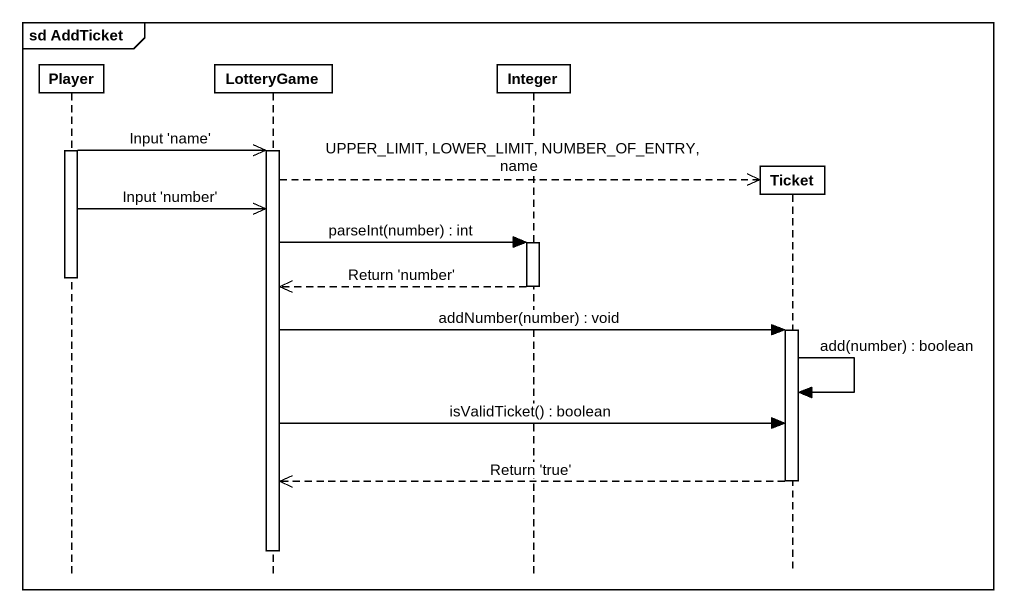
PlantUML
@startuml
mainframe sd AddTicket
hide footbox
participant Player
participant LotteryGame
participant Integer
participant Ticket

activate Player
Player ->> LotteryGame : Input 'name'
activate LotteryGame
LotteryGame -->> Ticket ** : UPPER_LIMIT, LOWER_LIMIT, NUMBER_OF_ENTRY, name
Player ->> LotteryGame : Input 'number'
LotteryGame -> Integer : parseInt(number) : int
activate Integer
deactivate Player
Integer -->> LotteryGame : Return 'number'
deactivate Integer
LotteryGame -> Ticket : addNumber(number) : void
activate Ticket
Ticket -> Ticket : add(number) : boolean
LotteryGame -> Ticket : isValidTicket() : boolean
Ticket -->> LotteryGame : Return 'true'
deactivate Ticket
deactivate LotteryGame
@enduml
